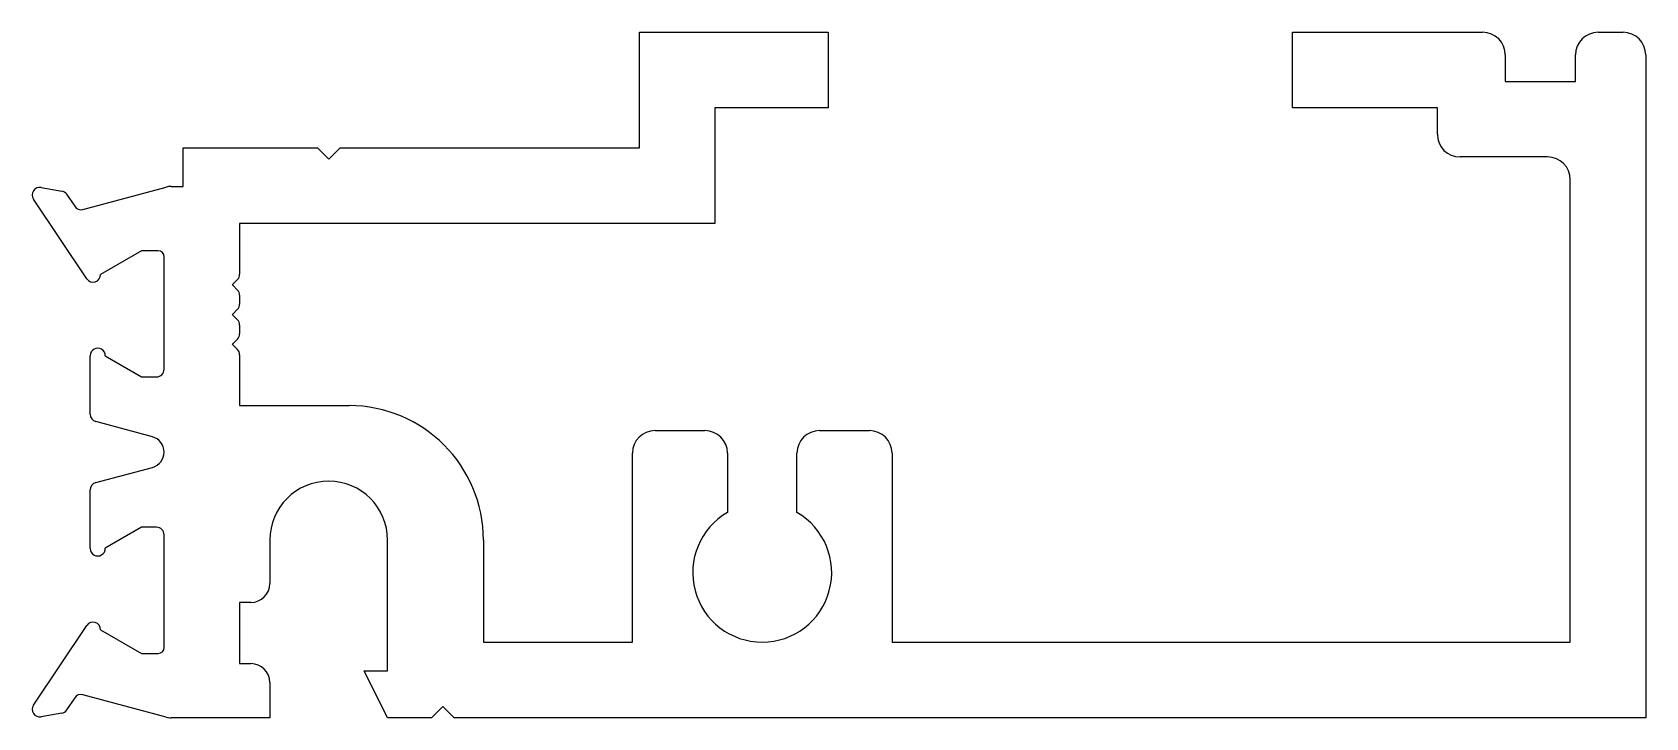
# Model space of a CAD drawing. Extents: x -32.3 to 22, y 0.6 to 23.6.
import ezdxf

# ---------------------------------------------------------------- set-up
doc = ezdxf.new("R2010")
doc.units = 0
doc.layers.add('1', color=7, linetype='CONTINUOUS')

msp = doc.modelspace()

# ---------------------------------------------------------------- linework, layer by layer
at = {"layer": '1', "color": 7, "linetype": 'CONTINUOUS'}
for p, q in [((-11.846, 19.708), (-11.846, 23.594)), ((-11.846, 23.594), (-5.496, 23.594)), ((-5.496, 23.594), (-5.496, 21.054)), ((10.125, 21.054), (10.125, 23.594)), ((10.125, 23.594), (16.526, 23.594)), ((20.412, 23.594), (21.25, 23.594)), ((17.288, 22.832), (17.288, 21.943)), ((19.65, 21.943), (19.65, 22.832)), ((22.012, 22.832), (22.012, 0.556)), ((17.288, 21.943), (19.65, 21.943)), ((-5.496, 21.054), (-9.306, 21.054)), ((-9.306, 21.054), (-9.306, 17.168)), ((15.002, 21.054), (10.125, 21.054)), ((15.002, 20.165), (15.002, 21.054)), ((-27.2, 18.413), (-27.2, 19.708)), ((-27.2, 19.708), (-22.679, 19.708)), ((-22.679, 19.708), (-22.298, 19.327)), ((-22.298, 19.327), (-21.917, 19.708)), ((-21.917, 19.708), (-11.846, 19.708)), ((18.71, 19.403), (15.764, 19.403)), ((19.472, 3.096), (19.472, 18.641)), ((-30.441, 15.309), (-32.23, 17.991)), ((-31.974, 18.382), (-31.282, 18.26)), ((-31.115, 18.15), (-30.844, 17.745)), ((-30.567, 17.64), (-27.766, 18.391)), ((-27.601, 18.413), (-27.2, 18.413)), ((-9.306, 17.168), (-25.295, 17.168)), ((-25.295, 17.168), (-25.295, 15.461)), ((-28.597, 16.254), (-29.976, 15.457)), ((-28.038, 16.254), (-28.597, 16.254)), ((-27.835, 12.266), (-27.835, 16.05)), ((-25.368, 15.284), (-25.539, 15.113)), ((-25.539, 15.102), (-25.368, 14.931)), ((-25.295, 14.754), (-25.295, 14.461)), ((-25.368, 14.284), (-25.539, 14.113)), ((-25.539, 14.102), (-25.368, 13.931)), ((-25.295, 13.754), (-25.295, 13.461)), ((-25.368, 13.284), (-25.539, 13.113)), ((-25.539, 13.102), (-25.368, 12.931)), ((-30.324, 10.755), (-30.324, 12.723)), ((-29.816, 12.716), (-28.597, 12.012)), ((-25.295, 12.754), (-25.295, 11.047)), ((-28.597, 12.012), (-28.089, 12.012)), ((-25.295, 11.047), (-21.614, 11.047)), ((-28.23, 9.999), (-30.136, 10.51)), ((-11.32, 10.208), (-9.644, 10.208)), ((-5.782, 10.208), (-4.106, 10.208)), ((-12.082, 3.096), (-12.082, 9.446)), ((-8.882, 9.446), (-8.882, 7.457)), ((-6.544, 7.457), (-6.544, 9.446)), ((-3.344, 9.446), (-3.344, 3.096)), ((-30.136, 8.459), (-28.23, 8.97)), ((-30.324, 6.246), (-30.324, 8.214)), ((-28.597, 6.957), (-29.816, 6.253)), ((-28.089, 6.957), (-28.597, 6.957)), ((-27.835, 2.919), (-27.835, 6.703)), ((-24.279, 6.525), (-24.279, 5.065)), ((-20.317, 2.131), (-20.317, 6.525)), ((-17.093, 6.525), (-17.093, 3.096)), ((-24.914, 4.43), (-25.295, 4.43)), ((-25.295, 4.43), (-25.295, 2.373)), ((-32.23, 0.979), (-30.441, 3.66)), ((-29.976, 3.512), (-28.597, 2.715)), ((-28.597, 2.715), (-28.038, 2.715)), ((-17.093, 3.096), (-12.082, 3.096)), ((-3.344, 3.096), (19.472, 3.096)), ((-25.295, 2.373), (-24.914, 2.373)), ((-24.279, 1.738), (-24.279, 0.556)), ((-20.317, 0.556), (-21.104, 2.131)), ((-21.104, 2.131), (-20.317, 2.131)), ((-30.844, 1.224), (-31.115, 0.819)), ((-27.766, 0.578), (-30.567, 1.329)), ((-31.282, 0.71), (-31.974, 0.588)), ((-24.279, 0.556), (-27.601, 0.556)), ((-18.835, 0.556), (-20.317, 0.556)), ((-18.454, 0.937), (-18.835, 0.556)), ((-18.073, 0.556), (-18.454, 0.937)), ((22.012, 0.556), (-18.073, 0.556))]:
    msp.add_line(p, q, dxfattribs=at)
for centre, radius, start, end in [((16.526, 22.832), 0.762, 360, 90), ((20.412, 22.832), 0.762, 90, 180), ((21.25, 22.832), 0.762, 360, 90), ((15.764, 20.165), 0.762, 180, 270), ((18.71, 18.641), 0.762, 360, 90), ((-32.018, 18.131), 0.254, 80, 213.7), ((-31.326, 18.009), 0.254, 33.7, 80), ((-27.601, 17.778), 0.635, 90, 105), ((-30.633, 17.886), 0.254, 213.7, 285), ((-28.038, 16.05), 0.203, 360, 90), ((-30.23, 15.45), 0.254, 213.7, 1.6323), ((-25.545, 15.461), 0.25, 315, 360), ((-25.534, 15.107), 0.008, 135, 225), ((-25.545, 14.754), 0.25, 0, 45), ((-25.545, 14.461), 0.25, 315, 360), ((-25.534, 14.107), 0.008, 135, 225), ((-25.545, 13.754), 0.25, 360, 45), ((-25.534, 13.107), 0.008, 135, 225), ((-25.545, 13.461), 0.25, 315, 360), ((-30.07, 12.723), 0.254, 358.3792, 180), ((-25.545, 12.754), 0.25, 0, 45), ((-28.089, 12.266), 0.254, 270, 360), ((-21.614, 6.525), 4.521, 360, 90), ((-30.07, 10.755), 0.254, 180, 254.9974), ((-28.368, 9.485), 0.532, 285, 75), ((-11.32, 9.446), 0.762, 90, 180), ((-9.644, 9.446), 0.762, 0, 90), ((-5.782, 9.446), 0.762, 90, 180), ((-4.106, 9.446), 0.762, 0, 90), ((-30.07, 8.214), 0.254, 105, 180), ((-22.298, 6.525), 1.981, 0, 180), ((-7.713, 5.433), 2.337, 120.0111, 59.9885), ((-28.089, 6.703), 0.254, 0, 90), ((-30.07, 6.246), 0.254, 180, 1.6323), ((-24.914, 5.065), 0.635, 270, 0), ((-30.23, 3.519), 0.254, 358.3677, 146.3), ((-28.038, 2.919), 0.203, 270, 0), ((-24.914, 1.738), 0.635, 0, 90), ((-30.633, 1.083), 0.254, 75, 146.3), ((-32.018, 0.838), 0.254, 146.3, 280), ((-31.326, 0.96), 0.254, 280, 326.3), ((-27.601, 1.191), 0.635, 255, 270)]:
    msp.add_arc(centre, radius, start, end, dxfattribs=at)

doc.saveas('drawing.dxf')
